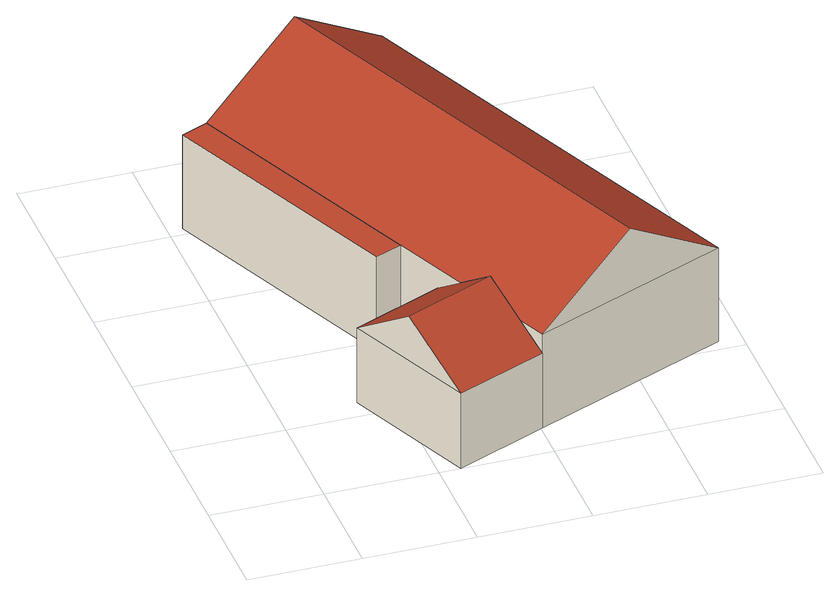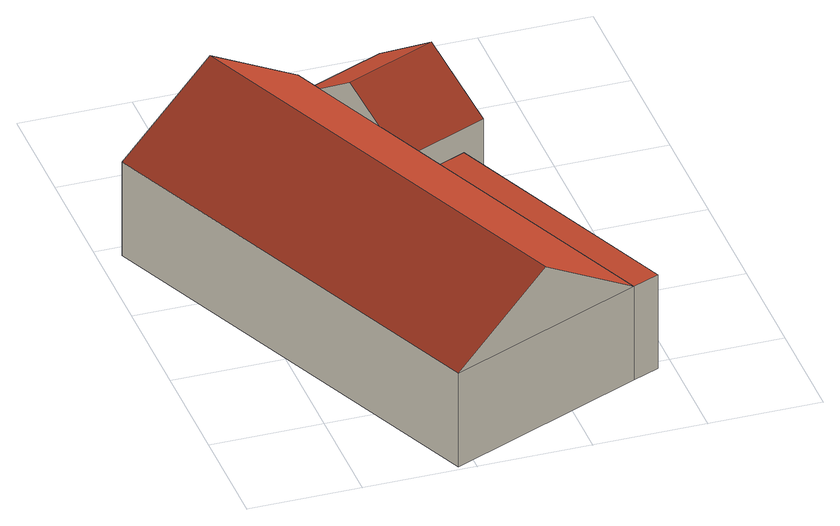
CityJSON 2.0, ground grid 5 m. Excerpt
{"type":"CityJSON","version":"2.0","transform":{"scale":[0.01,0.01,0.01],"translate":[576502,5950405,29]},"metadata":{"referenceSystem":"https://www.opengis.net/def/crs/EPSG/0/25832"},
"CityObjects":{
"building1":{"type":"Building","attributes":{"Gemeindeschluessel":"02000000","function":"31001_1010"},"children":["building1-1","building1-2","building1-3"]},
"building1-1":{"type":"BuildingPart","attributes":{"roofType":"3100","measuredHeight":5.91,"storeysAboveGround":1},"parents":["building1"],"geometry":[{"type":"Solid","lod":"2","boundaries":[[[[0,1,2,3]],[[4,5,1,0]],[[6,7,5,4]],[[3,2,7,6]],[[0,8,4]],[[6,9,3]],[[3,9,8,0]],[[4,8,9,6]],[[1,5,7,2]]]],"semantics":{"surfaces":[{"type":"WallSurface"},{"type":"RoofSurface","Flaechenneigung":"55.8053595636171","Flaechenrichtung":"156.874361598112","Flaechengroesse":"17.5399040773409"},{"type":"RoofSurface","Flaechenneigung":"55.8053630175231","Flaechenrichtung":"336.864945984733","Flaechengroesse":"17.535769396385"},{"type":"GroundSurface"}],"values":[[0,0,0,0,0,0,1,2,3]]}}]},
"building1-2":{"type":"BuildingPart","attributes":{"roofType":"3100","measuredHeight":7.76,"storeysAboveGround":1},"parents":["building1"],"geometry":[{"type":"Solid","lod":"2","boundaries":[[[[10,11,12,13]],[[14,2,11,10]],[[15,16,2,14]],[[13,12,16,15]],[[10,17,14]],[[15,18,13]],[[13,18,17,10]],[[14,17,18,15]],[[11,2,16,12]]]],"semantics":{"surfaces":[{"type":"WallSurface"},{"type":"RoofSurface","Flaechenneigung":"57.1450964194041","Flaechenrichtung":"66.8656978740685","Flaechengroesse":"120.097164222952"},{"type":"RoofSurface","Flaechenneigung":"57.1451090229414","Flaechenrichtung":"246.863806943449","Flaechengroesse":"120.086062253383"},{"type":"GroundSurface"}],"values":[[0,0,0,0,0,0,1,2,3]]}}]},
"building1-3":{"type":"BuildingPart","attributes":{"roofType":"1000","measuredHeight":4.64,"storeysAboveGround":1},"parents":["building1"],"geometry":[{"type":"Solid","lod":"2","boundaries":[[[[19,20,21,22]],[[23,24,20,19]],[[15,16,24,23]],[[22,21,16,15]],[[23,19,22,15]],[[20,24,16,21]]]],"semantics":{"surfaces":[{"type":"WallSurface"},{"type":"RoofSurface","Flaechenneigung":"90","Flaechenrichtung":"0","Flaechengroesse":"15.9027907918729"},{"type":"GroundSurface"}],"values":[[0,0,0,0,1,2]]}}]}
},
"vertices":[
[595,2,412],[595,2,41],[1007,178,41],[1007,178,412],[341,598,412],[341,598,41],[753,774,412],[753,774,41],[468,300,632],[880,476,632],
[1896,558,505],[1896,558,41],[1076,2477,41],[1076,2477,505],[1007,178,505],[187,2097,505],[187,2097,41],[1452,368,817],[632,2287,817],
[540,936,505],[540,936,41],[661,988,41],[661,988,505],[66,2045,505],[66,2045,41]
]}
